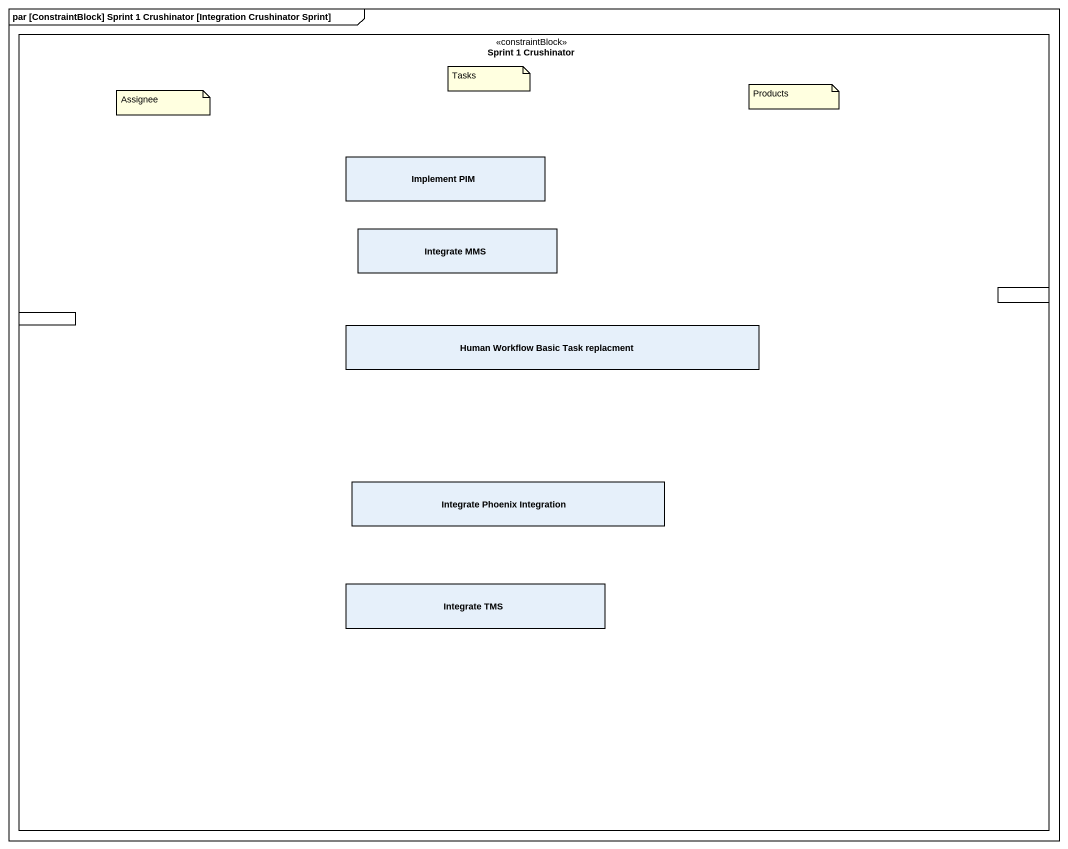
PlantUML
@startuml
mainframe par [ConstraintBlock] Sprint 1 Crushinator [Integration Crushinator Sprint]
rectangle "Sprint 1 Crushinator" as Sprint_1_Crushinator <<constraintBlock>> {
  rectangle "Implement PIM" as Implement_PIM
  rectangle "Integrate MMS" as Integrate_MMS
  port " " as port1
  port " " as port2
  rectangle "Human Workflow Basic Task replacment" as Human_Workflow_Basic_Task
  rectangle "Integrate Phoenix Integration" as Integrate_Phoenix
  rectangle "Integrate TMS" as Integrate_TMS
}
note as N1
  Tasks
end note
note as N2
  Products
end note
note as N3
  Assignee
end note
@enduml
